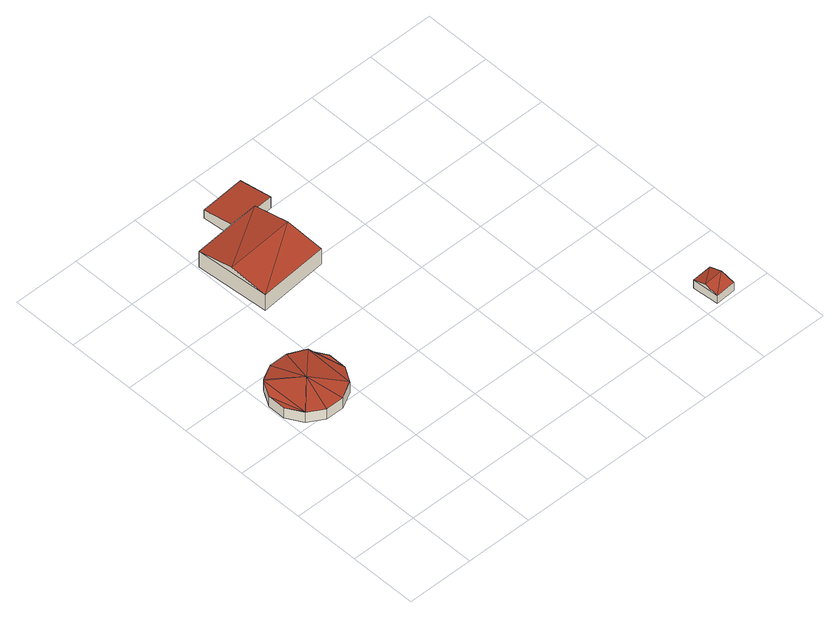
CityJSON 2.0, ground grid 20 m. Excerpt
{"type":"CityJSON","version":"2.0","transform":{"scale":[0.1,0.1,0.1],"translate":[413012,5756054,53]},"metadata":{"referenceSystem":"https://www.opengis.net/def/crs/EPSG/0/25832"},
"CityObjects":{
"building1":{"type":"Building","attributes":{"Gemeindeschluessel":"05515000","Geometrietyp2DReferenz":"3000","function":"31001_2700","roofType":"5000","measuredHeight":5.18},"geometry":[{"type":"Solid","lod":"2","boundaries":[[[[0,1,2,3]],[[4,5,1,0]],[[6,7,5,4]],[[8,9,7,6]],[[10,11,9,8]],[[12,13,11,10]],[[14,15,13,12]],[[16,17,15,14]],[[18,19,17,16]],[[20,21,19,18]],[[22,23,21,20]],[[3,2,23,22]],[[24,25,14]],[[24,14,12]],[[12,26,24]],[[20,18,16]],[[20,16,25]],[[27,20,25]],[[25,24,27]],[[3,22,27]],[[3,27,24]],[[0,3,24]],[[4,0,24]],[[24,28,4]],[[24,26,10]],[[28,24,10]],[[28,10,8]],[[8,6,28]],[[10,26,12]],[[14,25,16]],[[4,28,6]],[[20,27,22]],[[1,5,7,9,11,13,15,17,19,21,23,2]]]],"semantics":{"surfaces":[{"type":"WallSurface"},{"type":"RoofSurface"},{"type":"GroundSurface"}],"values":[[0,0,0,0,0,0,0,0,0,0,0,0,1,1,1,1,1,1,1,1,1,1,1,1,1,1,1,1,0,0,0,0,2]]}}]},
"building2":{"type":"Building","attributes":{"Gemeindeschluessel":"05515000","Geometrietyp2DReferenz":"3000","function":"51009_1610","roofType":"3100","measuredHeight":7.46},"geometry":[{"type":"Solid","lod":"2","boundaries":[[[[29,30,31,32]],[[33,34,30,29]],[[35,36,34,33]],[[37,38,36,35]],[[32,31,38,37]],[[32,37,39]],[[39,40,32]],[[40,39,35]],[[35,33,29,40]],[[39,37,35]],[[40,29,32]],[[30,34,36,38,31]]]],"semantics":{"surfaces":[{"type":"WallSurface"},{"type":"RoofSurface"},{"type":"GroundSurface"}],"values":[[0,0,0,0,0,1,1,1,1,0,0,2]]}}]},
"building3":{"type":"Building","attributes":{"Gemeindeschluessel":"05515000","Geometrietyp2DReferenz":"3000","function":"51009_1610","roofType":"2100","measuredHeight":4.09},"geometry":[{"type":"Solid","lod":"2","boundaries":[[[[41,42,34,43]],[[44,45,42,41]],[[46,47,45,44]],[[48,36,47,46]],[[43,34,36,48]],[[46,44,41,43,48]],[[42,45,47,36,34]]]],"semantics":{"surfaces":[{"type":"WallSurface"},{"type":"RoofSurface"},{"type":"GroundSurface"}],"values":[[0,0,0,0,0,1,2]]}}]},
"building4":{"type":"Building","attributes":{"Gemeindeschluessel":"05515000","Geometrietyp2DReferenz":"3000","function":"31001_2700","roofType":"3100","measuredHeight":3.98},"geometry":[{"type":"Solid","lod":"2","boundaries":[[[[49,50,51,52]],[[53,54,50,49]],[[55,56,54,53]],[[52,51,56,55]],[[49,57,53]],[[55,58,52]],[[58,57,49]],[[49,52,58]],[[55,53,57]],[[57,58,55]],[[50,54,56,51]]]],"semantics":{"surfaces":[{"type":"WallSurface"},{"type":"RoofSurface"},{"type":"GroundSurface"}],"values":[[0,0,0,0,0,0,1,1,1,1,2]]}}]}
},
"vertices":[
[76,387,42],[76,387,7],[130,386,7],[130,386,42],[29,415,42],[29,415,7],[2,462,42],[2,462,7],[2,516,42],[2,516,7],[30,564,42],[30,564,7],[77,590,42],[77,590,7],[132,590,42],[132,590,7],[179,562,42],[179,562,7],[206,515,42],[206,515,7],[206,460,42],[206,460,7],[178,413,42],[178,413,7],[104,490,59],[179,563,46],[30,564,46],[178,414,45],[29,415,45],
[203,976,62],[203,976,7],[220,757,7],[220,757,62],[335,987,62],[335,987,7],[409,993,62],[409,993,7],[427,775,62],[427,775,7],[418,884,81],[212,867,81],
[327,1087,35],[327,1087,7],[335,987,48],[460,1098,35],[460,1098,7],[468,998,47],[468,998,7],[409,993,48],
[1095,94,31],[1095,94,3],[1035,89,3],[1035,89,31],[1101,15,31],[1101,15,3],[1041,10,31],[1041,10,3],[1098,55,43],[1038,50,43]
]}
